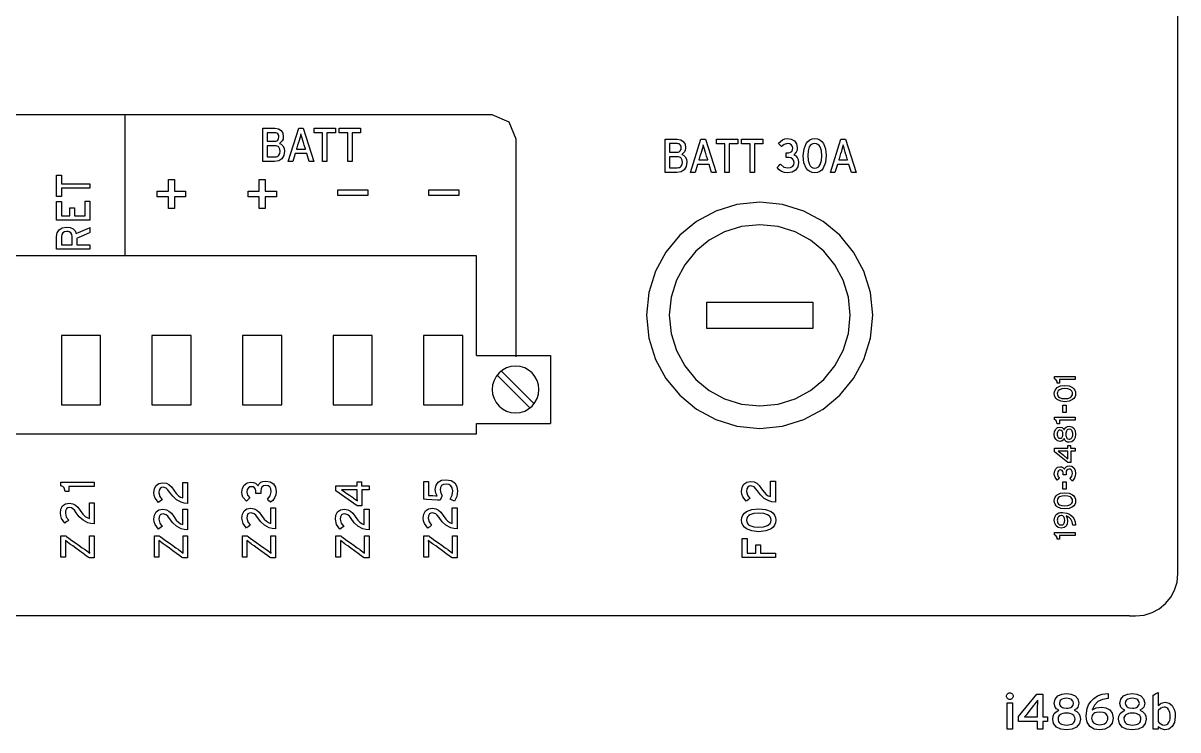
# Model space of a CAD drawing. Extents: x 0.2 to 17.5, y 0.3 to 5.
# Drawn here: x 13.637 to 17.455, y 0.311 to 2.647 of the extents above; entities that cross this region are included whole.
import ezdxf

# ---------------------------------------------------------------- set-up
doc = ezdxf.new("R2010")
doc.units = 0
doc.header["$MEASUREMENT"] = 0
doc.layers.get('0').update_dxf_attribs({"linetype": 'CONTINUOUS'})
doc.layers.add('DWG', color=7, linetype='CONTINUOUS')

msp = doc.modelspace()

# ---------------------------------------------------------------- linework, layer by layer
at = {"color": 7}
for p, q in [((17.4554, 0.8274), (17.4554, 4.8425)), ((13.9747, 1.8778), (13.9747, 2.3431)), ((15.136, 1.8778), (12.8211, 1.8778)), ((15.136, 1.5479), (15.136, 1.8778)), ((15.898, 1.7239), (16.2482, 1.7239)), ((15.898, 1.6374), (15.898, 1.7239)), ((16.2482, 1.7239), (16.2482, 1.6374)), ((16.2482, 1.6374), (15.898, 1.6374)), ((15.136, 1.5479), (15.3805, 1.5479)), ((15.3805, 1.5479), (15.3805, 1.3234)), ((15.3269, 1.3885), (15.2184, 1.4971)), ((15.313, 1.3746), (15.2045, 1.4828)), ((15.136, 1.2892), (15.136, 1.3234)), ((15.136, 1.3234), (15.3805, 1.3234)), ((12.8211, 1.2892), (15.136, 1.2892)), ((17.235, 0.6873), (0.386, 0.6873)), ((17.295, 0.6873), (17.235, 0.6873)), ((17.295, 0.6873), (17.3157, 0.6873))]:
    msp.add_line(p, q, dxfattribs=at)
for points in [[(15.2679, 1.5432), (15.2679, 1.5741), (15.2679, 1.6557), (15.2679, 1.9031), (15.2679, 2.1506), (15.2679, 2.2321), (15.2679, 2.263), (15.2445, 2.3197), (15.1879, 2.3431), (15.1607, 2.3431), (15.0839, 2.3431), (14.8098, 2.3431), (14.4222, 2.3431), (13.9779, 2.3431), (13.5336, 2.3431)], [(14.4687, 2.1895), (14.4671, 2.1895), (14.4627, 2.1895), (14.4496, 2.1895), (14.4364, 2.1895), (14.4321, 2.1895), (14.4304, 2.1895), (14.4304, 2.1907), (14.4304, 2.1942), (14.4304, 2.2066), (14.4304, 2.2242), (14.4304, 2.2444), (14.4304, 2.2646), (14.4304, 2.2822), (14.4304, 2.2946), (14.4304, 2.2981), (14.4304, 2.2993), (14.4321, 2.2993), (14.4366, 2.2993), (14.4502, 2.2993), (14.4639, 2.2993), (14.4684, 2.2993), (14.4701, 2.2993), (14.4814, 2.2975), (14.49, 2.2921), (14.4956, 2.2832), (14.4975, 2.2708), (14.4966, 2.2633), (14.4941, 2.2572), (14.4853, 2.2488), (14.491, 2.246), (14.4963, 2.2409), (14.5001, 2.2335), (14.5016, 2.2234), (14.4994, 2.2086), (14.4931, 2.198), (14.4827, 2.1916), (14.4687, 2.1895)], [(14.4697, 2.2844), (14.4686, 2.2844), (14.4657, 2.2844), (14.4569, 2.2844), (14.448, 2.2844), (14.4451, 2.2844), (14.444, 2.2844), (14.444, 2.2832), (14.444, 2.28), (14.444, 2.2754), (14.444, 2.2702), (14.444, 2.2649), (14.444, 2.2604), (14.444, 2.2572), (14.444, 2.2559), (14.4451, 2.2559), (14.448, 2.2559), (14.4569, 2.2559), (14.4657, 2.2559), (14.4686, 2.2559), (14.4697, 2.2559), (14.473, 2.2562), (14.4758, 2.2571), (14.4799, 2.2602), (14.4822, 2.2647), (14.483, 2.2698), (14.4823, 2.2755), (14.48, 2.2802), (14.476, 2.2833), (14.4731, 2.2841), (14.4697, 2.2844)], [(14.5633, 2.2556), (14.5591, 2.2694), (14.5571, 2.2761), (14.5559, 2.281), (14.5547, 2.2762), (14.5529, 2.2696), (14.5487, 2.2556), (14.5484, 2.2545), (14.5476, 2.2516), (14.545, 2.2429), (14.5425, 2.2341), (14.5416, 2.2312), (14.5413, 2.2302), (14.5426, 2.2302), (14.5459, 2.2302), (14.556, 2.2302), (14.5662, 2.2302), (14.5695, 2.2302), (14.5708, 2.2302), (14.5705, 2.2312), (14.5696, 2.2341), (14.5671, 2.2429), (14.5645, 2.2516), (14.5636, 2.2545), (14.5633, 2.2556)], [(15.7986, 2.1532), (15.797, 2.1532), (15.7927, 2.1532), (15.7796, 2.1532), (15.7666, 2.1532), (15.7623, 2.1532), (15.7606, 2.1532), (15.7606, 2.1544), (15.7606, 2.1579), (15.7606, 2.1704), (15.7606, 2.1879), (15.7606, 2.2081), (15.7606, 2.2283), (15.7606, 2.2459), (15.7606, 2.2583), (15.7606, 2.2618), (15.7606, 2.263), (15.7623, 2.263), (15.7668, 2.263), (15.7803, 2.263), (15.7938, 2.263), (15.7983, 2.263), (15.8, 2.263), (15.8115, 2.2612), (15.8202, 2.2558), (15.8258, 2.2469), (15.8278, 2.2346), (15.8268, 2.227), (15.8242, 2.2209), (15.8156, 2.2125), (15.8213, 2.2097), (15.8265, 2.2046), (15.8303, 2.1972), (15.8318, 2.1871), (15.8296, 2.1724), (15.8231, 2.1617), (15.8127, 2.1553), (15.7986, 2.1532)], [(16.1652, 2.1515), (16.155, 2.1527), (16.1453, 2.1563), (16.1369, 2.1621), (16.1306, 2.1698), (16.1323, 2.1714), (16.136, 2.1751), (16.1397, 2.1787), (16.1414, 2.1803), (16.1523, 2.1709), (16.1652, 2.1678), (16.1749, 2.169), (16.1814, 2.1726), (16.185, 2.1784), (16.1862, 2.1861), (16.1849, 2.1933), (16.1812, 2.1984), (16.1756, 2.2014), (16.1686, 2.2024), (16.1597, 2.2024), (16.1597, 2.2048), (16.1597, 2.2103), (16.1597, 2.2158), (16.1597, 2.2183), (16.1686, 2.2183), (16.1744, 2.2195), (16.1786, 2.2227), (16.1812, 2.2276), (16.1821, 2.2335), (16.1813, 2.2385), (16.1783, 2.2433), (16.1728, 2.247), (16.1641, 2.2485), (16.1538, 2.2458), (16.1452, 2.2383), (16.1435, 2.2401), (16.1397, 2.2441), (16.136, 2.248), (16.1343, 2.2498), (16.1478, 2.261), (16.1556, 2.2638), (16.1641, 2.2647), (16.177, 2.2628), (16.1875, 2.2571), (16.1945, 2.2477), (16.197, 2.2349), (16.1961, 2.2263), (16.1937, 2.2197), (16.1855, 2.2112), (16.1918, 2.2079), (16.1967, 2.2026), (16.2, 2.1953), (16.2011, 2.1861), (16.1986, 2.1711), (16.1915, 2.1603), (16.1802, 2.1537), (16.1652, 2.1515)], [(16.2547, 2.1515), (16.2458, 2.1526), (16.2382, 2.1557), (16.2316, 2.1606), (16.2263, 2.1673), (16.2191, 2.1852), (16.2167, 2.2081), (16.2192, 2.231), (16.2264, 2.2489), (16.2318, 2.2556), (16.2383, 2.2606), (16.2459, 2.2637), (16.2547, 2.2647), (16.2635, 2.2637), (16.2712, 2.2606), (16.2777, 2.2557), (16.2831, 2.2491), (16.2903, 2.2313), (16.2927, 2.2085), (16.2902, 2.1855), (16.283, 2.1675), (16.2776, 2.1608), (16.2711, 2.1557), (16.2634, 2.1526), (16.2547, 2.1515)], [(14.4701, 2.241), (14.469, 2.241), (14.466, 2.241), (14.457, 2.241), (14.448, 2.241), (14.4451, 2.241), (14.444, 2.241), (14.444, 2.2394), (14.444, 2.2353), (14.444, 2.2295), (14.444, 2.2229), (14.444, 2.2162), (14.444, 2.2104), (14.444, 2.2063), (14.444, 2.2047), (14.4451, 2.2047), (14.448, 2.2047), (14.4569, 2.2047), (14.4657, 2.2047), (14.4686, 2.2047), (14.4697, 2.2047), (14.4741, 2.2051), (14.4777, 2.206), (14.4807, 2.2076), (14.4831, 2.2096), (14.4861, 2.2153), (14.487, 2.2227), (14.4859, 2.2304), (14.4826, 2.2362), (14.4802, 2.2383), (14.4773, 2.2398), (14.4739, 2.2407), (14.4701, 2.241)], [(15.8, 2.2481), (15.7989, 2.2481), (15.7959, 2.2481), (15.7871, 2.2481), (15.7782, 2.2481), (15.7753, 2.2481), (15.7742, 2.2481), (15.7742, 2.2469), (15.7742, 2.2437), (15.7742, 2.2391), (15.7742, 2.2339), (15.7742, 2.2287), (15.7742, 2.2241), (15.7742, 2.2209), (15.7742, 2.2196), (15.7753, 2.2196), (15.7782, 2.2196), (15.7871, 2.2196), (15.7959, 2.2196), (15.7989, 2.2196), (15.8, 2.2196), (15.8033, 2.22), (15.806, 2.2208), (15.8101, 2.2239), (15.8125, 2.2284), (15.8132, 2.2335), (15.8125, 2.2393), (15.8101, 2.2439), (15.806, 2.247), (15.8033, 2.2478), (15.8, 2.2481)], [(15.8932, 2.2193), (15.8893, 2.2332), (15.8874, 2.2399), (15.8861, 2.2447), (15.8849, 2.2399), (15.8832, 2.2333), (15.879, 2.2193), (15.8787, 2.2182), (15.8778, 2.2154), (15.8752, 2.2068), (15.8727, 2.1981), (15.8718, 2.1953), (15.8715, 2.1942), (15.8728, 2.1942), (15.8761, 2.1942), (15.8863, 2.1942), (15.8964, 2.1942), (15.8997, 2.1942), (15.901, 2.1942), (15.9007, 2.1953), (15.8998, 2.1981), (15.8971, 2.2068), (15.8944, 2.2154), (15.8936, 2.2182), (15.8932, 2.2193)], [(16.2547, 2.2488), (16.2488, 2.248), (16.2439, 2.2457), (16.2398, 2.2421), (16.2366, 2.2373), (16.2326, 2.2245), (16.2313, 2.2085), (16.2326, 2.1923), (16.2368, 2.1793), (16.24, 2.1743), (16.244, 2.1706), (16.2489, 2.1682), (16.2547, 2.1674), (16.2606, 2.1682), (16.2655, 2.1705), (16.2695, 2.1742), (16.2727, 2.1791), (16.2768, 2.192), (16.2781, 2.2081), (16.2768, 2.2242), (16.2726, 2.2371), (16.2694, 2.242), (16.2653, 2.2457), (16.2605, 2.248), (16.2547, 2.2488)], [(16.3557, 2.2193), (16.3518, 2.2332), (16.3499, 2.2399), (16.3486, 2.2447), (16.3474, 2.2399), (16.3457, 2.2333), (16.3415, 2.2193), (16.3412, 2.2182), (16.3403, 2.2154), (16.3378, 2.2068), (16.3352, 2.1981), (16.3343, 2.1953), (16.334, 2.1942), (16.3353, 2.1942), (16.3386, 2.1942), (16.3488, 2.1942), (16.3589, 2.1942), (16.3623, 2.1942), (16.3635, 2.1942), (16.3632, 2.1953), (16.3623, 2.1981), (16.3596, 2.2068), (16.3569, 2.2154), (16.3561, 2.2182), (16.3557, 2.2193)], [(15.8003, 2.2047), (15.7992, 2.2047), (15.7962, 2.2047), (15.7873, 2.2047), (15.7783, 2.2047), (15.7753, 2.2047), (15.7742, 2.2047), (15.7742, 2.2032), (15.7742, 2.1991), (15.7742, 2.1932), (15.7742, 2.1866), (15.7742, 2.1799), (15.7742, 2.1741), (15.7742, 2.17), (15.7742, 2.1684), (15.7753, 2.1684), (15.7782, 2.1684), (15.7871, 2.1684), (15.7959, 2.1684), (15.7989, 2.1684), (15.8, 2.1684), (15.8043, 2.1688), (15.808, 2.1697), (15.811, 2.1713), (15.8133, 2.1734), (15.8163, 2.179), (15.8173, 2.1864), (15.8161, 2.1941), (15.8129, 2.1999), (15.8104, 2.202), (15.8075, 2.2035), (15.8042, 2.2044), (15.8003, 2.2047)], [(16.0729, 1.3068), (16.1483, 1.3144), (16.2185, 1.3362), (16.282, 1.3707), (16.3374, 1.4164), (16.383, 1.4718), (16.4175, 1.5353), (16.4393, 1.6055), (16.4469, 1.6808), (16.4393, 1.7562), (16.4175, 1.8264), (16.383, 1.8899), (16.3374, 1.9453), (16.282, 1.991), (16.2185, 2.0255), (16.1483, 2.0472), (16.0729, 2.0549), (15.9976, 2.0472), (15.9274, 2.0255), (15.8638, 1.991), (15.8085, 1.9453), (15.7628, 1.8899), (15.7283, 1.8264), (15.7065, 1.7562), (15.6989, 1.6808), (15.7065, 1.6055), (15.7283, 1.5353), (15.7628, 1.4718), (15.8085, 1.4164), (15.8638, 1.3707), (15.9274, 1.3362), (15.9976, 1.3144), (16.0729, 1.3068), (16.0729, 1.3068), (16.0729, 1.3068)], [(13.8133, 1.9514), (13.8152, 1.9523), (13.8203, 1.9544), (13.8358, 1.9611), (13.8513, 1.9677), (13.8564, 1.9699), (13.8584, 1.9708), (13.8584, 1.9682), (13.8584, 1.9624), (13.8584, 1.9567), (13.8584, 1.9541), (13.8565, 1.9533), (13.8515, 1.9512), (13.8365, 1.9446), (13.8215, 1.9381), (13.8165, 1.936), (13.8146, 1.9352), (13.8146, 1.9318), (13.8146, 1.9243), (13.8146, 1.9168), (13.8146, 1.9135), (13.8165, 1.9135), (13.8215, 1.9135), (13.8365, 1.9135), (13.8515, 1.9135), (13.8565, 1.9135), (13.8584, 1.9135), (13.8584, 1.9112), (13.8584, 1.9063), (13.8584, 1.9014), (13.8584, 1.8992), (13.8571, 1.8992), (13.8536, 1.8992), (13.8412, 1.8992), (13.8235, 1.8992), (13.8033, 1.8992), (13.783, 1.8992), (13.7654, 1.8992), (13.7529, 1.8992), (13.7494, 1.8992), (13.7482, 1.8992), (13.7482, 1.901), (13.7482, 1.9058), (13.7482, 1.9204), (13.7482, 1.935), (13.7482, 1.9398), (13.7482, 1.9416), (13.7502, 1.9534), (13.7562, 1.9633), (13.7665, 1.97), (13.7811, 1.9725), (13.793, 1.971), (13.8024, 1.9668), (13.8091, 1.9602), (13.8133, 1.9514)], [(13.7638, 1.9416), (13.7638, 1.9404), (13.7638, 1.9372), (13.7638, 1.9275), (13.7638, 1.9178), (13.7638, 1.9147), (13.7638, 1.9135), (13.7653, 1.9135), (13.7693, 1.9135), (13.7749, 1.9135), (13.7814, 1.9135), (13.7879, 1.9135), (13.7935, 1.9135), (13.7975, 1.9135), (13.799, 1.9135), (13.799, 1.9147), (13.799, 1.9178), (13.799, 1.9275), (13.799, 1.9372), (13.799, 1.9404), (13.799, 1.9416), (13.798, 1.9481), (13.7948, 1.9533), (13.7894, 1.9567), (13.7859, 1.9576), (13.7817, 1.9579), (13.7741, 1.9567), (13.7684, 1.9534), (13.765, 1.9483), (13.7638, 1.9416)], [(16.0729, 1.3814), (16.1333, 1.3875), (16.1895, 1.4049), (16.2404, 1.4325), (16.2847, 1.4691), (16.3212, 1.5134), (16.3488, 1.5642), (16.3663, 1.6205), (16.3723, 1.6808), (16.3663, 1.7411), (16.3488, 1.7972), (16.3212, 1.848), (16.2847, 1.8923), (16.2404, 1.9288), (16.1895, 1.9564), (16.1333, 1.9738), (16.0729, 1.9799), (16.0127, 1.9738), (15.9565, 1.9564), (15.9057, 1.9288), (15.8615, 1.8923), (15.8249, 1.848), (15.7974, 1.7972), (15.7799, 1.7411), (15.7739, 1.6808), (15.7799, 1.6205), (15.7974, 1.5642), (15.8249, 1.5134), (15.8615, 1.4691), (15.9057, 1.4325), (15.9565, 1.4049), (16.0127, 1.3875), (16.0729, 1.3814), (16.0729, 1.3814), (16.0729, 1.3814)], [(13.7641, 1.3845), (13.8936, 1.3845), (13.8936, 1.614), (13.7641, 1.614), (13.7641, 1.3845)], [(14.0632, 1.3845), (14.193, 1.3845), (14.193, 1.614), (14.0632, 1.614), (14.0632, 1.3845)], [(14.3626, 1.3845), (14.4925, 1.3845), (14.4925, 1.614), (14.3626, 1.614), (14.3626, 1.3845)], [(14.662, 1.3845), (14.7919, 1.3845), (14.7919, 1.614), (14.662, 1.614), (14.662, 1.3845)], [(14.9614, 1.3845), (15.0909, 1.3845), (15.0909, 1.614), (14.9614, 1.614), (14.9614, 1.3845)], [(15.3429, 1.4357), (15.3413, 1.4513), (15.3368, 1.4658), (15.3297, 1.4789), (15.3202, 1.4904), (15.3088, 1.4998), (15.2957, 1.5069), (15.2812, 1.5114), (15.2656, 1.513), (15.25, 1.5114), (15.2355, 1.5069), (15.2223, 1.4998), (15.2109, 1.4904), (15.2015, 1.4789), (15.1943, 1.4658), (15.1898, 1.4513), (15.1883, 1.4357), (15.1898, 1.4201), (15.1943, 1.4056), (15.2015, 1.3924), (15.2109, 1.381), (15.2223, 1.3716), (15.2355, 1.3644), (15.25, 1.3599), (15.2656, 1.3584), (15.2812, 1.3599), (15.2957, 1.3644), (15.3088, 1.3716), (15.3202, 1.381), (15.3297, 1.3924), (15.3368, 1.4056), (15.3413, 1.4201), (15.3429, 1.4357), (15.3429, 1.4357), (15.3429, 1.4357)], [(17.116, 1.4686), (17.1137, 1.4686), (17.1078, 1.4686), (17.0994, 1.4686), (17.0898, 1.4686), (17.0803, 1.4686), (17.0719, 1.4686), (17.066, 1.4686), (17.0637, 1.4686), (17.0637, 1.4667), (17.0637, 1.4626), (17.0637, 1.4586), (17.0637, 1.4567), (17.0626, 1.4567), (17.0602, 1.4567), (17.0577, 1.4567), (17.0566, 1.4567), (17.056, 1.4617), (17.0544, 1.4658), (17.0517, 1.4689), (17.0478, 1.4706), (17.0478, 1.4719), (17.0478, 1.4748), (17.0478, 1.4778), (17.0478, 1.4791), (17.0486, 1.4791), (17.0507, 1.4791), (17.0584, 1.4791), (17.0694, 1.4791), (17.0819, 1.4791), (17.0944, 1.4791), (17.1053, 1.4791), (17.113, 1.4791), (17.1152, 1.4791), (17.116, 1.4791), (17.116, 1.4774), (17.116, 1.4738), (17.116, 1.4702), (17.116, 1.4686)], [(17.117, 1.4221), (17.1163, 1.4159), (17.1144, 1.4105), (17.1114, 1.4059), (17.1073, 1.4021), (17.0962, 1.397), (17.082, 1.3953), (17.0678, 1.397), (17.0567, 1.4021), (17.0525, 1.4059), (17.0494, 1.4105), (17.0474, 1.4159), (17.0468, 1.4221), (17.0474, 1.4283), (17.0494, 1.4337), (17.0525, 1.4383), (17.0566, 1.4421), (17.0677, 1.4472), (17.0817, 1.4489), (17.0959, 1.4472), (17.1071, 1.442), (17.1113, 1.4382), (17.1144, 1.4336), (17.1163, 1.4282), (17.117, 1.4221)], [(17.0566, 1.4221), (17.0571, 1.418), (17.0585, 1.4145), (17.0608, 1.4116), (17.0638, 1.4094), (17.0718, 1.4064), (17.0817, 1.4055), (17.0918, 1.4064), (17.0999, 1.4094), (17.1029, 1.4116), (17.1052, 1.4145), (17.1066, 1.418), (17.1071, 1.4221), (17.1066, 1.4262), (17.1052, 1.4297), (17.103, 1.4326), (17.0999, 1.4349), (17.092, 1.4378), (17.082, 1.4387), (17.0721, 1.4378), (17.064, 1.4349), (17.0609, 1.4326), (17.0586, 1.4297), (17.0571, 1.4262), (17.0566, 1.4221)], [(17.116, 1.3343), (17.1137, 1.3343), (17.1078, 1.3343), (17.0994, 1.3343), (17.0898, 1.3343), (17.0803, 1.3343), (17.0719, 1.3343), (17.066, 1.3343), (17.0637, 1.3343), (17.0637, 1.3324), (17.0637, 1.3284), (17.0637, 1.3243), (17.0637, 1.3224), (17.0626, 1.3224), (17.0602, 1.3224), (17.0577, 1.3224), (17.0566, 1.3224), (17.0544, 1.3314), (17.0517, 1.3345), (17.0478, 1.3363), (17.0478, 1.3376), (17.0478, 1.3404), (17.0478, 1.3432), (17.0478, 1.3445), (17.0486, 1.3445), (17.0507, 1.3445), (17.0584, 1.3445), (17.0694, 1.3445), (17.0819, 1.3445), (17.0944, 1.3445), (17.1053, 1.3445), (17.113, 1.3445), (17.1152, 1.3445), (17.116, 1.3445), (17.116, 1.3429), (17.116, 1.3394), (17.116, 1.3359), (17.116, 1.3343)], [(17.117, 1.2875), (17.1156, 1.2765), (17.1116, 1.2682), (17.1051, 1.2629), (17.0963, 1.2611), (17.0904, 1.2618), (17.0856, 1.2641), (17.0819, 1.2679), (17.0793, 1.2733), (17.0766, 1.2688), (17.0731, 1.266), (17.0661, 1.2641), (17.0575, 1.266), (17.0515, 1.271), (17.0479, 1.2786), (17.0468, 1.2878), (17.0479, 1.2967), (17.0514, 1.3043), (17.0574, 1.3096), (17.0658, 1.3116), (17.0729, 1.3097), (17.0765, 1.3069), (17.0793, 1.3024), (17.0819, 1.3075), (17.0855, 1.3113), (17.0903, 1.3138), (17.0963, 1.3146), (17.1051, 1.3127), (17.1116, 1.3073), (17.1156, 1.2988), (17.117, 1.2875)], [(17.0563, 1.2878), (17.0565, 1.2843), (17.057, 1.2814), (17.0579, 1.2791), (17.0591, 1.2772), (17.0605, 1.2759), (17.0621, 1.275), (17.0658, 1.2743), (17.0677, 1.2745), (17.0695, 1.2752), (17.0712, 1.2763), (17.0726, 1.2779), (17.0737, 1.2798), (17.0745, 1.2821), (17.0751, 1.2848), (17.0753, 1.2878), (17.0751, 1.291), (17.0745, 1.2937), (17.0737, 1.296), (17.0726, 1.2979), (17.0697, 1.3005), (17.0661, 1.3014), (17.0624, 1.3007), (17.0608, 1.2997), (17.0593, 1.2983), (17.058, 1.2965), (17.0571, 1.2941), (17.0565, 1.2912), (17.0563, 1.2878)], [(17.0848, 1.2878), (17.085, 1.2839), (17.0856, 1.2805), (17.0865, 1.2777), (17.0878, 1.2753), (17.0894, 1.2735), (17.0913, 1.2722), (17.0959, 1.2712), (17.0985, 1.2715), (17.1008, 1.2723), (17.1028, 1.2737), (17.1046, 1.2756), (17.1059, 1.278), (17.107, 1.2808), (17.1076, 1.2841), (17.1078, 1.2878), (17.1076, 1.2917), (17.107, 1.295), (17.106, 1.2978), (17.1046, 1.3), (17.1029, 1.3018), (17.1009, 1.3031), (17.0963, 1.3041), (17.0915, 1.3031), (17.0895, 1.3019), (17.0879, 1.3002), (17.0865, 1.2979), (17.0856, 1.2951), (17.085, 1.2918), (17.0848, 1.2878)], [(17.0675, 1.2258), (17.0682, 1.2252), (17.0701, 1.2237), (17.0758, 1.2192), (17.0815, 1.2146), (17.0834, 1.2131), (17.0841, 1.2126), (17.0884, 1.2092), (17.0919, 1.2061), (17.0918, 1.2083), (17.0917, 1.2112), (17.0915, 1.2173), (17.0915, 1.2179), (17.0915, 1.2195), (17.0915, 1.2244), (17.0915, 1.2293), (17.0915, 1.2309), (17.0915, 1.2316), (17.0907, 1.2316), (17.0885, 1.2316), (17.0817, 1.2316), (17.0749, 1.2316), (17.0727, 1.2316), (17.0719, 1.2316), (17.0651, 1.2317), (17.0619, 1.2318), (17.0593, 1.2319), (17.063, 1.2292), (17.0675, 1.2258)], [(17.117, 1.158), (17.1162, 1.1506), (17.114, 1.1437), (17.1105, 1.1377), (17.1058, 1.1332), (17.1047, 1.1344), (17.1024, 1.1371), (17.1001, 1.1398), (17.099, 1.141), (17.1049, 1.1487), (17.1068, 1.158), (17.1061, 1.1648), (17.1039, 1.1693), (17.1004, 1.1718), (17.0956, 1.1726), (17.0912, 1.1716), (17.088, 1.1691), (17.0861, 1.1653), (17.0854, 1.1603), (17.0854, 1.1593), (17.0854, 1.1571), (17.0854, 1.1549), (17.0854, 1.1539), (17.0839, 1.1539), (17.0805, 1.1539), (17.0771, 1.1539), (17.0756, 1.1539), (17.0756, 1.1549), (17.0756, 1.1571), (17.0756, 1.1593), (17.0756, 1.1603), (17.0749, 1.1644), (17.0729, 1.1674), (17.0699, 1.1692), (17.0661, 1.1698), (17.0631, 1.1693), (17.0601, 1.1672), (17.0579, 1.1633), (17.057, 1.157), (17.0586, 1.1497), (17.0634, 1.1437), (17.0622, 1.1425), (17.0597, 1.1398), (17.0571, 1.1372), (17.0559, 1.1359), (17.0492, 1.1456), (17.0474, 1.1512), (17.0468, 1.1573), (17.048, 1.1663), (17.0517, 1.1737), (17.0575, 1.1786), (17.0654, 1.1804), (17.0708, 1.1797), (17.0749, 1.1781), (17.0803, 1.1722), (17.0823, 1.1767), (17.0854, 1.1802), (17.0899, 1.1826), (17.0956, 1.1834), (17.1048, 1.1817), (17.1115, 1.1767), (17.1156, 1.1687), (17.117, 1.158)], [(13.8723, 1.1149), (13.8687, 1.1149), (13.8591, 1.1149), (13.8457, 1.1149), (13.8302, 1.1149), (13.8148, 1.1149), (13.8013, 1.1149), (13.7918, 1.1149), (13.7882, 1.1149), (13.7882, 1.1123), (13.7882, 1.1064), (13.7882, 1.1006), (13.7882, 1.098), (13.7864, 1.098), (13.7824, 1.098), (13.7785, 1.098), (13.7767, 1.098), (13.7728, 1.1108), (13.7685, 1.1152), (13.7624, 1.1176), (13.7624, 1.1195), (13.7624, 1.1236), (13.7624, 1.1276), (13.7624, 1.1295), (13.7636, 1.1295), (13.7671, 1.1295), (13.7796, 1.1295), (13.7972, 1.1295), (13.8173, 1.1295), (13.8375, 1.1295), (13.8551, 1.1295), (13.8676, 1.1295), (13.871, 1.1295), (13.8723, 1.1295), (13.8723, 1.1272), (13.8723, 1.1222), (13.8723, 1.1172), (13.8723, 1.1149)], [(14.1812, 1.0593), (14.17, 1.0604), (14.1603, 1.0628), (14.1444, 1.071), (14.1321, 1.0826), (14.1218, 1.0963), (14.1159, 1.1044), (14.1108, 1.1094), (14.1005, 1.1125), (14.0945, 1.1115), (14.0901, 1.1083), (14.0872, 1.1027), (14.0862, 1.0942), (14.0891, 1.0819), (14.0971, 1.0712), (14.0951, 1.0697), (14.0908, 1.0664), (14.0865, 1.0632), (14.0845, 1.0617), (14.0736, 1.077), (14.0707, 1.0857), (14.0696, 1.0946), (14.0715, 1.1081), (14.0771, 1.1185), (14.0865, 1.1251), (14.0998, 1.1275), (14.1109, 1.126), (14.1196, 1.1216), (14.1274, 1.114), (14.1354, 1.103), (14.1437, 1.0916), (14.151, 1.0842), (14.1579, 1.0797), (14.1652, 1.0773), (14.1652, 1.0795), (14.1652, 1.0852), (14.1652, 1.1027), (14.1652, 1.1202), (14.1652, 1.1259), (14.1652, 1.1281), (14.1677, 1.1281), (14.1732, 1.1281), (14.1787, 1.1281), (14.1812, 1.1281), (14.1812, 1.1252), (14.1812, 1.1174), (14.1812, 1.0937), (14.1812, 1.0701), (14.1812, 1.0623), (14.1812, 1.0593)], [(14.4738, 1.0973), (14.4726, 1.0871), (14.469, 1.0774), (14.4632, 1.069), (14.4555, 1.0627), (14.4539, 1.0644), (14.4502, 1.0681), (14.4466, 1.0718), (14.445, 1.0735), (14.4544, 1.0844), (14.4575, 1.0973), (14.4563, 1.107), (14.4527, 1.1135), (14.4471, 1.1172), (14.4396, 1.1183), (14.4321, 1.117), (14.4269, 1.1133), (14.4239, 1.1077), (14.4229, 1.1007), (14.4229, 1.0919), (14.4205, 1.0919), (14.415, 1.0919), (14.4095, 1.0919), (14.407, 1.0919), (14.407, 1.1007), (14.4058, 1.1065), (14.4026, 1.1108), (14.3977, 1.1134), (14.3918, 1.1142), (14.3868, 1.1134), (14.382, 1.1105), (14.3783, 1.1049), (14.3768, 1.0963), (14.3795, 1.0859), (14.387, 1.0773), (14.3852, 1.0756), (14.3812, 1.0718), (14.3773, 1.0681), (14.3755, 1.0664), (14.3643, 1.0799), (14.3615, 1.0877), (14.3606, 1.0963), (14.3625, 1.1091), (14.3682, 1.1196), (14.3776, 1.1266), (14.3904, 1.1292), (14.3991, 1.1283), (14.4057, 1.1258), (14.4141, 1.1176), (14.4174, 1.1239), (14.4228, 1.1289), (14.4302, 1.1321), (14.4396, 1.1332), (14.4544, 1.1308), (14.4651, 1.1236), (14.4716, 1.1123), (14.4738, 1.0973)], [(15.074, 1.1), (15.0714, 1.0824), (15.0631, 1.0664), (15.061, 1.0675), (15.0562, 1.0698), (15.0514, 1.0721), (15.0492, 1.0732), (15.0555, 1.0865), (15.0577, 1.1003), (15.0562, 1.1102), (15.0519, 1.1173), (15.045, 1.1216), (15.0357, 1.123), (15.027, 1.1217), (15.0209, 1.1178), (15.0172, 1.1117), (15.016, 1.1037), (15.0179, 1.0931), (15.0228, 1.0851), (15.0217, 1.0827), (15.0194, 1.0774), (15.0171, 1.0722), (15.016, 1.0698), (15.0137, 1.0699), (15.0076, 1.0703), (14.989, 1.0713), (14.9705, 1.0724), (14.9644, 1.0727), (14.9621, 1.0729), (14.9621, 1.0754), (14.9621, 1.0821), (14.9621, 1.1024), (14.9621, 1.1226), (14.9621, 1.1293), (14.9621, 1.1319), (14.9646, 1.1319), (14.9701, 1.1319), (14.9755, 1.1319), (14.978, 1.1319), (14.978, 1.1299), (14.978, 1.1247), (14.978, 1.1088), (14.978, 1.093), (14.978, 1.0877), (14.978, 1.0857), (14.9792, 1.0857), (14.9824, 1.0855), (14.9919, 1.0849), (15.0015, 1.0843), (15.0046, 1.0841), (15.0058, 1.0841), (15.0016, 1.093), (15.0001, 1.1047), (15.0027, 1.1192), (15.0099, 1.1294), (15.0208, 1.1356), (15.0347, 1.1376), (15.0521, 1.1348), (15.0644, 1.1271), (15.0716, 1.1152), (15.074, 1.1)], [(16.1245, 1.0637), (16.1132, 1.0648), (16.1034, 1.0672), (16.0876, 1.0754), (16.0753, 1.087), (16.0651, 1.1007), (16.0592, 1.1086), (16.0541, 1.1136), (16.0438, 1.1169), (16.0378, 1.1159), (16.0333, 1.1127), (16.0305, 1.1071), (16.0295, 1.0986), (16.0324, 1.0862), (16.0404, 1.0752), (16.0384, 1.0738), (16.0341, 1.0707), (16.0298, 1.0675), (16.0278, 1.0661), (16.0169, 1.0814), (16.014, 1.0901), (16.0129, 1.099), (16.0148, 1.1125), (16.0203, 1.1228), (16.0296, 1.1293), (16.0428, 1.1315), (16.0539, 1.1301), (16.0628, 1.1258), (16.0706, 1.1184), (16.0787, 1.1074), (16.087, 1.096), (16.0943, 1.0885), (16.1012, 1.084), (16.1085, 1.0817), (16.1085, 1.0839), (16.1085, 1.0896), (16.1085, 1.1071), (16.1085, 1.1246), (16.1085, 1.1304), (16.1085, 1.1325), (16.111, 1.1325), (16.1165, 1.1325), (16.122, 1.1325), (16.1245, 1.1325), (16.1245, 1.1296), (16.1245, 1.1218), (16.1245, 1.0981), (16.1245, 1.0745), (16.1245, 1.0667), (16.1245, 1.0637)], [(14.703, 1.0952), (14.7042, 1.0945), (14.7073, 1.0924), (14.7166, 1.0861), (14.7259, 1.0798), (14.729, 1.0777), (14.7302, 1.0769), (14.7368, 1.072), (14.7424, 1.0678), (14.7422, 1.0749), (14.742, 1.0834), (14.742, 1.0842), (14.742, 1.0866), (14.742, 1.0935), (14.742, 1.1005), (14.742, 1.1028), (14.742, 1.1037), (14.7407, 1.1037), (14.737, 1.1037), (14.7261, 1.1037), (14.7151, 1.1037), (14.7115, 1.1037), (14.7102, 1.1037), (14.6993, 1.1039), (14.6941, 1.104), (14.6901, 1.1041), (14.696, 1.1002), (14.703, 1.0952)], [(17.117, 1.0674), (17.1163, 1.0613), (17.1144, 1.056), (17.1114, 1.0515), (17.1073, 1.0477), (17.0962, 1.0427), (17.082, 1.041), (17.0678, 1.0427), (17.0567, 1.0478), (17.0525, 1.0516), (17.0494, 1.0562), (17.0474, 1.0616), (17.0468, 1.0678), (17.0474, 1.074), (17.0494, 1.0794), (17.0525, 1.084), (17.0566, 1.0878), (17.0677, 1.0929), (17.0817, 1.0946), (17.0959, 1.0928), (17.1071, 1.0876), (17.1113, 1.0838), (17.1144, 1.0791), (17.1163, 1.0737), (17.117, 1.0674)], [(17.0566, 1.0674), (17.0571, 1.0633), (17.0585, 1.0599), (17.0608, 1.0571), (17.0638, 1.0548), (17.0718, 1.052), (17.0817, 1.0512), (17.0918, 1.0521), (17.0999, 1.055), (17.1029, 1.0573), (17.1052, 1.0602), (17.1066, 1.0637), (17.1071, 1.0678), (17.1066, 1.0719), (17.1052, 1.0754), (17.103, 1.0782), (17.0999, 1.0805), (17.092, 1.0835), (17.082, 1.0844), (17.0721, 1.0835), (17.064, 1.0805), (17.0609, 1.0782), (17.0586, 1.0752), (17.0571, 1.0717), (17.0566, 1.0674)], [(13.8723, 0.9915), (13.861, 0.9926), (13.8512, 0.9951), (13.8354, 1.0034), (13.8231, 1.0149), (13.8129, 1.0284), (13.807, 1.0366), (13.8019, 1.0417), (13.797, 1.0443), (13.7916, 1.0451), (13.7856, 1.044), (13.781, 1.0407), (13.778, 1.0349), (13.777, 1.0264), (13.78, 1.0141), (13.7882, 1.0034), (13.7862, 1.0019), (13.7819, 0.9988), (13.7776, 0.9956), (13.7756, 0.9942), (13.7693, 1.0012), (13.7646, 1.0092), (13.7617, 1.018), (13.7607, 1.0271), (13.7625, 1.0405), (13.768, 1.0507), (13.7773, 1.0573), (13.7906, 1.0596), (13.8016, 1.0582), (13.8104, 1.0538), (13.8181, 1.0463), (13.8262, 1.0356), (13.8347, 1.024), (13.842, 1.0164), (13.849, 1.0121), (13.8563, 1.0098), (13.8563, 1.012), (13.8563, 1.0177), (13.8563, 1.0352), (13.8563, 1.0527), (13.8563, 1.0585), (13.8563, 1.0607), (13.8588, 1.0607), (13.8643, 1.0607), (13.8698, 1.0607), (13.8723, 1.0607), (13.8723, 1.0577), (13.8723, 1.0498), (13.8723, 1.0261), (13.8723, 1.0023), (13.8723, 0.9945), (13.8723, 0.9915)], [(14.1812, 0.9718), (14.17, 0.9729), (14.1603, 0.9753), (14.1444, 0.9836), (14.1321, 0.9951), (14.1218, 1.0088), (14.1159, 1.0168), (14.1108, 1.0217), (14.1005, 1.0251), (14.0945, 1.0241), (14.0901, 1.0209), (14.0872, 1.0152), (14.0862, 1.0067), (14.0891, 0.9943), (14.0971, 0.9833), (14.0951, 0.9819), (14.0908, 0.9788), (14.0865, 0.9756), (14.0845, 0.9742), (14.0736, 0.9895), (14.0707, 0.9982), (14.0696, 1.0071), (14.0715, 1.0206), (14.0771, 1.0309), (14.0865, 1.0374), (14.0998, 1.0396), (14.1109, 1.0383), (14.1196, 1.034), (14.1274, 1.0265), (14.1354, 1.0156), (14.1437, 1.0041), (14.151, 0.9966), (14.1579, 0.9921), (14.1652, 0.9898), (14.1652, 0.992), (14.1652, 0.9977), (14.1652, 1.0152), (14.1652, 1.0327), (14.1652, 1.0385), (14.1652, 1.0406), (14.1677, 1.0406), (14.1732, 1.0406), (14.1787, 1.0406), (14.1812, 1.0406), (14.1812, 1.0377), (14.1812, 1.0299), (14.1812, 1.0062), (14.1812, 0.9826), (14.1812, 0.9748), (14.1812, 0.9718)], [(14.4721, 0.9752), (14.4608, 0.9763), (14.4511, 0.9787), (14.4352, 0.9869), (14.423, 0.9985), (14.4128, 1.0122), (14.4068, 1.0201), (14.4017, 1.0251), (14.3914, 1.0284), (14.3854, 1.0274), (14.3808, 1.0242), (14.3779, 1.0186), (14.3768, 1.0101), (14.3799, 0.9978), (14.388, 0.9867), (14.3861, 0.9853), (14.3817, 0.9822), (14.3774, 0.979), (14.3755, 0.9776), (14.3645, 0.9929), (14.3606, 1.0105), (14.3624, 1.024), (14.3678, 1.0342), (14.3771, 1.0408), (14.3904, 1.043), (14.4015, 1.0416), (14.4102, 1.0373), (14.418, 1.0299), (14.426, 1.0189), (14.4345, 1.0075), (14.4419, 1), (14.4488, 0.9955), (14.4562, 0.9932), (14.4562, 0.9954), (14.4562, 1.0011), (14.4562, 1.0186), (14.4562, 1.0361), (14.4562, 1.0419), (14.4562, 1.044), (14.4587, 1.044), (14.4641, 1.044), (14.4696, 1.044), (14.4721, 1.044), (14.4721, 1.0411), (14.4721, 1.0333), (14.4721, 1.0096), (14.4721, 0.986), (14.4721, 0.9782), (14.4721, 0.9752)], [(14.7814, 0.9718), (14.7701, 0.9729), (14.7603, 0.9753), (14.7444, 0.9836), (14.7322, 0.9951), (14.722, 1.0088), (14.7161, 1.0168), (14.711, 1.0217), (14.7007, 1.0251), (14.6947, 1.0241), (14.6901, 1.0209), (14.6871, 1.0152), (14.6861, 1.0067), (14.6891, 0.9943), (14.6973, 0.9833), (14.6953, 0.9819), (14.691, 0.9788), (14.6867, 0.9756), (14.6847, 0.9742), (14.6737, 0.9895), (14.6698, 1.0071), (14.6716, 1.0206), (14.6772, 1.0309), (14.6865, 1.0374), (14.6996, 1.0396), (14.7108, 1.0383), (14.7196, 1.034), (14.7273, 1.0265), (14.7352, 1.0156), (14.7438, 1.0041), (14.7511, 0.9966), (14.758, 0.9921), (14.7654, 0.9898), (14.7654, 0.992), (14.7654, 0.9977), (14.7654, 1.0152), (14.7654, 1.0327), (14.7654, 1.0385), (14.7654, 1.0406), (14.7679, 1.0406), (14.7734, 1.0406), (14.7789, 1.0406), (14.7814, 1.0406), (14.7814, 1.0377), (14.7814, 1.0299), (14.7814, 1.0062), (14.7814, 0.9826), (14.7814, 0.9748), (14.7814, 0.9718)], [(15.0723, 0.9752), (15.061, 0.9763), (15.0512, 0.9787), (15.0352, 0.9869), (15.0228, 0.9985), (15.0126, 1.0122), (15.0067, 1.0201), (15.0016, 1.0251), (14.9913, 1.0284), (14.9855, 1.0274), (14.981, 1.0242), (14.978, 1.0186), (14.977, 1.0101), (14.9799, 0.9978), (14.9879, 0.9867), (14.9859, 0.9853), (14.9816, 0.9822), (14.9773, 0.979), (14.9753, 0.9776), (14.9644, 0.9929), (14.9614, 1.0016), (14.9604, 1.0105), (14.9622, 1.024), (14.9679, 1.0342), (14.9773, 1.0408), (14.9906, 1.043), (15.0017, 1.0416), (15.0104, 1.0373), (15.0181, 1.0299), (15.0262, 1.0189), (15.0345, 1.0075), (15.0417, 1), (15.0486, 0.9955), (15.056, 0.9932), (15.056, 0.9954), (15.056, 1.0011), (15.056, 1.0186), (15.056, 1.0361), (15.056, 1.0419), (15.056, 1.044), (15.0586, 1.044), (15.0642, 1.044), (15.0697, 1.044), (15.0723, 1.044), (15.0723, 1.0411), (15.0723, 1.0333), (15.0723, 1.0096), (15.0723, 0.986), (15.0723, 0.9782), (15.0723, 0.9752)], [(16.1262, 1.0037), (16.1251, 0.995), (16.122, 0.9873), (16.1171, 0.9808), (16.1105, 0.9754), (16.0927, 0.9682), (16.0699, 0.9657), (16.0468, 0.9682), (16.0288, 0.9755), (16.0221, 0.9809), (16.0171, 0.9875), (16.014, 0.9952), (16.0129, 1.004), (16.014, 1.0128), (16.017, 1.0204), (16.022, 1.0268), (16.0286, 1.0321), (16.0465, 1.0393), (16.0695, 1.0417), (16.0924, 1.0392), (16.1103, 1.032), (16.117, 1.0266), (16.122, 1.0201), (16.1251, 1.0124), (16.1262, 1.0037)], [(16.0288, 1.0037), (16.0297, 0.9978), (16.032, 0.9929), (16.0356, 0.9888), (16.0405, 0.9856), (16.0535, 0.9816), (16.0695, 0.9803), (16.0856, 0.9816), (16.0985, 0.9858), (16.1034, 0.9891), (16.1071, 0.9932), (16.1094, 0.9981), (16.1102, 1.004), (16.1094, 1.0098), (16.1072, 1.0146), (16.1035, 1.0186), (16.0987, 1.0218), (16.0859, 1.0258), (16.0699, 1.0271), (16.0536, 1.0258), (16.0406, 1.0217), (16.0357, 1.0185), (16.032, 1.0145), (16.0297, 1.0096), (16.0288, 1.0037)], [(17.117, 0.9874), (17.1155, 0.9874), (17.1122, 0.9874), (17.109, 0.9874), (17.1075, 0.9874), (17.1057, 0.9982), (17.1015, 1.007), (17.0948, 1.0138), (17.0854, 1.0183), (17.0895, 1.0106), (17.0909, 1.0003), (17.0896, 0.9914), (17.0856, 0.9841), (17.079, 0.9791), (17.0695, 0.9772), (17.0597, 0.9793), (17.0525, 0.985), (17.0482, 0.9935), (17.0468, 1.004), (17.0483, 1.014), (17.0531, 1.0221), (17.0615, 1.0275), (17.0672, 1.029), (17.0739, 1.0295), (17.0881, 1.0274), (17.0952, 1.0246), (17.1018, 1.0205), (17.1076, 1.0149), (17.1123, 1.0076), (17.1156, 0.9985), (17.117, 0.9874)], [(17.0566, 1.0037), (17.0568, 1), (17.0575, 0.9968), (17.0586, 0.994), (17.0601, 0.9918), (17.0619, 0.99), (17.0641, 0.9888), (17.0665, 0.988), (17.0692, 0.9878), (17.0721, 0.988), (17.0746, 0.9888), (17.0766, 0.9901), (17.0783, 0.9918), (17.0795, 0.994), (17.0804, 0.9966), (17.081, 1.003), (17.0803, 1.0098), (17.0794, 1.0126), (17.0781, 1.015), (17.0765, 1.0168), (17.0744, 1.0182), (17.072, 1.019), (17.0692, 1.0193), (17.0645, 1.0183), (17.0605, 1.0153), (17.0589, 1.0131), (17.0577, 1.0104), (17.0569, 1.0073), (17.0566, 1.0037)], [(17.116, 0.9532), (17.1137, 0.9532), (17.1078, 0.9532), (17.0994, 0.9532), (17.0898, 0.9532), (17.0803, 0.9532), (17.0719, 0.9532), (17.066, 0.9532), (17.0637, 0.9532), (17.0637, 0.9513), (17.0637, 0.9471), (17.0637, 0.9429), (17.0637, 0.941), (17.0626, 0.941), (17.0602, 0.941), (17.0577, 0.941), (17.0566, 0.941), (17.056, 0.946), (17.0544, 0.9502), (17.0517, 0.9534), (17.0478, 0.9552), (17.0478, 0.9565), (17.0478, 0.9593), (17.0478, 0.9621), (17.0478, 0.9633), (17.0486, 0.9633), (17.0507, 0.9633), (17.0584, 0.9633), (17.0694, 0.9633), (17.0819, 0.9633), (17.0944, 0.9633), (17.1053, 0.9633), (17.113, 0.9633), (17.1152, 0.9633), (17.116, 0.9633), (17.116, 0.9617), (17.116, 0.9583), (17.116, 0.9548), (17.116, 0.9532)], [(13.8723, 0.8789), (13.8698, 0.8789), (13.8643, 0.8789), (13.8588, 0.8789), (13.8563, 0.8789), (13.8535, 0.8809), (13.8462, 0.8862), (13.8357, 0.8937), (13.8238, 0.9023), (13.8118, 0.9109), (13.8014, 0.9184), (13.794, 0.9237), (13.7912, 0.9257), (13.7773, 0.9366), (13.7775, 0.9276), (13.7777, 0.9172), (13.7777, 0.9157), (13.7777, 0.9117), (13.7777, 0.8994), (13.7777, 0.8872), (13.7777, 0.8831), (13.7777, 0.8816), (13.7753, 0.8816), (13.77, 0.8816), (13.7648, 0.8816), (13.7624, 0.8816), (13.7624, 0.8846), (13.7624, 0.8926), (13.7624, 0.9167), (13.7624, 0.9408), (13.7624, 0.9488), (13.7624, 0.9518), (13.7649, 0.9518), (13.7704, 0.9518), (13.7759, 0.9518), (13.7783, 0.9518), (13.7811, 0.9498), (13.7885, 0.9446), (13.7988, 0.9371), (13.8107, 0.9286), (13.8226, 0.9201), (13.833, 0.9126), (13.8403, 0.9074), (13.8431, 0.9054), (13.8574, 0.8945), (13.8571, 0.9035), (13.857, 0.9138), (13.857, 0.9155), (13.857, 0.9198), (13.857, 0.9328), (13.857, 0.9459), (13.857, 0.9502), (13.857, 0.9518), (13.8594, 0.9518), (13.8646, 0.9518), (13.8699, 0.9518), (13.8723, 0.9518), (13.8723, 0.9487), (13.8723, 0.9404), (13.8723, 0.9154), (13.8723, 0.8903), (13.8723, 0.882), (13.8723, 0.8789)], [(14.1812, 0.8789), (14.1787, 0.8789), (14.1732, 0.8789), (14.1677, 0.8789), (14.1652, 0.8789), (14.1625, 0.8809), (14.1551, 0.8862), (14.1448, 0.8937), (14.1329, 0.9023), (14.121, 0.9109), (14.1106, 0.9184), (14.1033, 0.9237), (14.1005, 0.9257), (14.0862, 0.9366), (14.0865, 0.9276), (14.0866, 0.9172), (14.0866, 0.9157), (14.0866, 0.9117), (14.0866, 0.8994), (14.0866, 0.8872), (14.0866, 0.8831), (14.0866, 0.8816), (14.0842, 0.8816), (14.0789, 0.8816), (14.0737, 0.8816), (14.0713, 0.8816), (14.0713, 0.8846), (14.0713, 0.8926), (14.0713, 0.9167), (14.0713, 0.9408), (14.0713, 0.9488), (14.0713, 0.9518), (14.0739, 0.9518), (14.0795, 0.9518), (14.085, 0.9518), (14.0876, 0.9518), (14.0904, 0.9498), (14.0977, 0.9446), (14.1081, 0.9371), (14.12, 0.9286), (14.1319, 0.9201), (14.1422, 0.9126), (14.1496, 0.9074), (14.1524, 0.9054), (14.1663, 0.8945), (14.1663, 0.9035), (14.1663, 0.9138), (14.1663, 0.9155), (14.1663, 0.9198), (14.1663, 0.9328), (14.1663, 0.9459), (14.1663, 0.9502), (14.1663, 0.9518), (14.1686, 0.9518), (14.1737, 0.9518), (14.1788, 0.9518), (14.1812, 0.9518), (14.1812, 0.9487), (14.1812, 0.9404), (14.1812, 0.9154), (14.1812, 0.8903), (14.1812, 0.882), (14.1812, 0.8789)], [(14.4721, 0.8789), (14.4696, 0.8789), (14.4641, 0.8789), (14.4587, 0.8789), (14.4562, 0.8789), (14.4534, 0.8809), (14.446, 0.8862), (14.4356, 0.8937), (14.4236, 0.9023), (14.4117, 0.9109), (14.4012, 0.9184), (14.3939, 0.9237), (14.3911, 0.9257), (14.3772, 0.9366), (14.3773, 0.9276), (14.3775, 0.9172), (14.3775, 0.9157), (14.3775, 0.9117), (14.3775, 0.8994), (14.3775, 0.8872), (14.3775, 0.8831), (14.3775, 0.8816), (14.3751, 0.8816), (14.3699, 0.8816), (14.3646, 0.8816), (14.3623, 0.8816), (14.3623, 0.8846), (14.3623, 0.8926), (14.3623, 0.9167), (14.3623, 0.9408), (14.3623, 0.9488), (14.3623, 0.9518), (14.3647, 0.9518), (14.3702, 0.9518), (14.3757, 0.9518), (14.3782, 0.9518), (14.381, 0.9498), (14.3883, 0.9446), (14.3987, 0.9371), (14.4106, 0.9286), (14.4225, 0.9201), (14.4328, 0.9126), (14.4402, 0.9074), (14.443, 0.9054), (14.4572, 0.8945), (14.4569, 0.9035), (14.4569, 0.9138), (14.4569, 0.9155), (14.4569, 0.9198), (14.4569, 0.9328), (14.4569, 0.9459), (14.4569, 0.9502), (14.4569, 0.9518), (14.4592, 0.9518), (14.4645, 0.9518), (14.4697, 0.9518), (14.4721, 0.9518), (14.4721, 0.9487), (14.4721, 0.9404), (14.4721, 0.9154), (14.4721, 0.8903), (14.4721, 0.882), (14.4721, 0.8789)], [(14.7814, 0.8789), (14.7789, 0.8789), (14.7734, 0.8789), (14.7679, 0.8789), (14.7654, 0.8789), (14.7626, 0.8809), (14.7553, 0.8862), (14.7449, 0.8937), (14.733, 0.9023), (14.7211, 0.9109), (14.7108, 0.9184), (14.7034, 0.9237), (14.7007, 0.9257), (14.6864, 0.9366), (14.6866, 0.9276), (14.6868, 0.9172), (14.6868, 0.9157), (14.6868, 0.9117), (14.6868, 0.8994), (14.6868, 0.8872), (14.6868, 0.8831), (14.6868, 0.8816), (14.6844, 0.8816), (14.6791, 0.8816), (14.6739, 0.8816), (14.6715, 0.8816), (14.6715, 0.8846), (14.6715, 0.8926), (14.6715, 0.9167), (14.6715, 0.9408), (14.6715, 0.9488), (14.6715, 0.9518), (14.674, 0.9518), (14.6795, 0.9518), (14.6849, 0.9518), (14.6874, 0.9518), (14.6902, 0.9498), (14.6976, 0.9446), (14.7079, 0.9371), (14.7198, 0.9286), (14.7317, 0.9201), (14.7421, 0.9126), (14.7494, 0.9074), (14.7522, 0.9054), (14.7664, 0.8945), (14.7663, 0.9035), (14.7661, 0.9138), (14.7661, 0.9155), (14.7661, 0.9198), (14.7661, 0.9328), (14.7661, 0.9459), (14.7661, 0.9502), (14.7661, 0.9518), (14.7685, 0.9518), (14.7737, 0.9518), (14.779, 0.9518), (14.7814, 0.9518), (14.7814, 0.9487), (14.7814, 0.9404), (14.7814, 0.9154), (14.7814, 0.8903), (14.7814, 0.882), (14.7814, 0.8789)], [(15.0723, 0.8789), (15.0697, 0.8789), (15.0642, 0.8789), (15.0586, 0.8789), (15.056, 0.8789), (15.0532, 0.8809), (15.0459, 0.8862), (15.0355, 0.8937), (15.0236, 0.9023), (15.0117, 0.9109), (15.0014, 0.9184), (14.994, 0.9237), (14.9913, 0.9257), (14.977, 0.9366), (14.9773, 0.9276), (14.9773, 0.9172), (14.9773, 0.9157), (14.9773, 0.9117), (14.9773, 0.8994), (14.9773, 0.8872), (14.9773, 0.8831), (14.9773, 0.8816), (14.975, 0.8816), (14.9697, 0.8816), (14.9645, 0.8816), (14.9621, 0.8816), (14.9621, 0.8846), (14.9621, 0.8926), (14.9621, 0.9167), (14.9621, 0.9408), (14.9621, 0.9488), (14.9621, 0.9518), (14.9646, 0.9518), (14.9702, 0.9518), (14.9758, 0.9518), (14.9784, 0.9518), (14.9811, 0.9498), (14.9885, 0.9446), (14.9989, 0.9371), (15.0107, 0.9286), (15.0226, 0.9201), (15.033, 0.9126), (15.0403, 0.9074), (15.0431, 0.9054), (15.0574, 0.8945), (15.0571, 0.9035), (15.057, 0.9138), (15.057, 0.9155), (15.057, 0.9198), (15.057, 0.9328), (15.057, 0.9459), (15.057, 0.9502), (15.057, 0.9518), (15.0594, 0.9518), (15.0647, 0.9518), (15.0699, 0.9518), (15.0723, 0.9518), (15.0723, 0.9487), (15.0723, 0.9404), (15.0723, 0.9154), (15.0723, 0.8903), (15.0723, 0.882), (15.0723, 0.8789)], [(17.3157, 0.6873), (17.3439, 0.6902), (17.3701, 0.6983), (17.3939, 0.7112), (17.4145, 0.7284), (17.4316, 0.7491), (17.4444, 0.7729), (17.4525, 0.7992), (17.4554, 0.8274), (17.4554, 0.8274)]]:
    msp.add_lwpolyline(points, dxfattribs=at)
for points in [[(14.5833, 2.1895), (14.5752, 2.2156), (14.5369, 2.2156), (14.5287, 2.1895), (14.5138, 2.1895), (14.5484, 2.2993), (14.5637, 2.2993), (14.5986, 2.1895)], [(14.6417, 2.2834), (14.6417, 2.1895), (14.6274, 2.1895), (14.6274, 2.2834), (14.5993, 2.2834), (14.5993, 2.2993), (14.6698, 2.2993), (14.6698, 2.2834)], [(14.7251, 2.2834), (14.7251, 2.1895), (14.7108, 2.1895), (14.7108, 2.2834), (14.6827, 2.2834), (14.6827, 2.2993), (14.7532, 2.2993), (14.7532, 2.2834)], [(15.9136, 2.1532), (15.9054, 2.1793), (15.8671, 2.1793), (15.859, 2.1532), (15.844, 2.1532), (15.8786, 2.263), (15.8939, 2.263), (15.9288, 2.1532)], [(15.9719, 2.2471), (15.9719, 2.1532), (15.9576, 2.1532), (15.9576, 2.2471), (15.9295, 2.2471), (15.9295, 2.263), (16, 2.263), (16, 2.2471)], [(16.0553, 2.2471), (16.0553, 2.1532), (16.0407, 2.1532), (16.0407, 2.2471), (16.0129, 2.2471), (16.0129, 2.263), (16.0834, 2.263), (16.0834, 2.2471)], [(16.3761, 2.1532), (16.3679, 2.1793), (16.3296, 2.1793), (16.3215, 2.1532), (16.3066, 2.1532), (16.3411, 2.263), (16.3564, 2.263), (16.3913, 2.1532)], [(13.7644, 2.1155), (13.8584, 2.1155), (13.8584, 2.101), (13.7644, 2.101), (13.7644, 2.0732), (13.7482, 2.0732), (13.7482, 2.1437), (13.7644, 2.1437)], [(14.1378, 2.0721), (14.1378, 2.0342), (14.1178, 2.0342), (14.1178, 2.0721), (14.0808, 2.0721), (14.0808, 2.0915), (14.1178, 2.0915), (14.1178, 2.1294), (14.1378, 2.1294), (14.1378, 2.0915), (14.1747, 2.0915), (14.1747, 2.0721)], [(14.4379, 2.0721), (14.4379, 2.0342), (14.4179, 2.0342), (14.4179, 2.0721), (14.3809, 2.0721), (14.3809, 2.0915), (14.4179, 2.0915), (14.4179, 2.1294), (14.4379, 2.1294), (14.4379, 2.0915), (14.4748, 2.0915), (14.4748, 2.0721)], [(14.6783, 2.0766), (14.6783, 2.0955), (14.7776, 2.0955), (14.7776, 2.0766)], [(14.9784, 2.0766), (14.9784, 2.0955), (15.0774, 2.0955), (15.0774, 2.0766)], [(13.8584, 1.9948), (13.7482, 1.9948), (13.7482, 2.0565), (13.7644, 2.0565), (13.7644, 2.0091), (13.7916, 2.0091), (13.7916, 2.0365), (13.8075, 2.0365), (13.8075, 2.0091), (13.8421, 2.0091), (13.8421, 2.0586), (13.8584, 2.0586)], [(17.0854, 1.3597), (17.0753, 1.3597), (17.0753, 1.3838), (17.0854, 1.3838)], [(17.1007, 1.2414), (17.116, 1.2414), (17.116, 1.2316), (17.101, 1.2316), (17.101, 1.1946), (17.0912, 1.1946), (17.0478, 1.2299), (17.0478, 1.2414), (17.0915, 1.2414), (17.0915, 1.2505), (17.1007, 1.2505)], [(14.7566, 1.1176), (14.7814, 1.1176), (14.7814, 1.1037), (14.7573, 1.1037), (14.7573, 1.0515), (14.7413, 1.0515), (14.6715, 1.101), (14.6715, 1.1176), (14.742, 1.1176), (14.742, 1.1305), (14.7566, 1.1305)], [(17.0854, 1.1058), (17.0753, 1.1058), (17.0753, 1.1302), (17.0854, 1.1302)], [(16.0309, 0.8948), (16.0594, 0.8948), (16.0594, 0.9226), (16.0756, 0.9226), (16.0756, 0.8948), (16.1245, 0.8948), (16.1245, 0.8806), (16.0146, 0.8806), (16.0146, 0.9427), (16.0309, 0.9427)]]:
    msp.add_lwpolyline(points, close=True, dxfattribs=at)
at = {"layer": 'DWG', "color": 7}
for points in [[(16.8996, 0.4113), (16.8974, 0.4115), (16.8953, 0.4122), (16.8934, 0.4132), (16.8917, 0.4146), (16.8904, 0.4162), (16.8893, 0.418), (16.8887, 0.42), (16.8884, 0.4222), (16.8887, 0.4244), (16.8893, 0.4265), (16.8904, 0.4284), (16.8917, 0.43), (16.8934, 0.4314), (16.8953, 0.4325), (16.8974, 0.4331), (16.8996, 0.4333), (16.9019, 0.4331), (16.9039, 0.4325), (16.9058, 0.4314), (16.9075, 0.43), (16.9089, 0.4284), (16.9099, 0.4265), (16.9106, 0.4244), (16.9108, 0.4222), (16.9106, 0.42), (16.9099, 0.418), (16.9089, 0.4162), (16.9075, 0.4146), (16.9058, 0.4132), (16.9039, 0.4122), (16.9019, 0.4115), (16.8996, 0.4113)], [(17.0868, 0.3106), (17.0678, 0.313), (17.0535, 0.3199), (17.0445, 0.3312), (17.0414, 0.3465), (17.0427, 0.3562), (17.0466, 0.3643), (17.0529, 0.3707), (17.0617, 0.3754), (17.0543, 0.3801), (17.0495, 0.386), (17.0461, 0.3981), (17.0493, 0.4127), (17.0581, 0.4229), (17.0711, 0.429), (17.0871, 0.431), (17.1024, 0.429), (17.1154, 0.4231), (17.1244, 0.413), (17.1278, 0.3984), (17.1245, 0.386), (17.1197, 0.38), (17.1122, 0.3754), (17.1207, 0.371), (17.1273, 0.3648), (17.1314, 0.3567), (17.1329, 0.3465), (17.1297, 0.3312), (17.1204, 0.3199), (17.1059, 0.313), (17.0868, 0.3106)], [(17.196, 0.3106), (17.1786, 0.3132), (17.1647, 0.3215), (17.1553, 0.3359), (17.1528, 0.3456), (17.1519, 0.3571), (17.1555, 0.3812), (17.1603, 0.3934), (17.1675, 0.4048), (17.1772, 0.4149), (17.1898, 0.423), (17.2055, 0.4286), (17.2245, 0.431), (17.2245, 0.4284), (17.2245, 0.4227), (17.2245, 0.417), (17.2245, 0.4144), (17.2059, 0.4114), (17.1908, 0.4042), (17.1792, 0.3926), (17.1716, 0.3767), (17.1847, 0.3837), (17.2024, 0.3859), (17.2174, 0.3837), (17.2298, 0.377), (17.2383, 0.3657), (17.2414, 0.3496), (17.2379, 0.3326), (17.2282, 0.3204), (17.2138, 0.3131), (17.196, 0.3106)], [(17.3045, 0.3106), (17.2855, 0.313), (17.271, 0.3199), (17.2619, 0.3312), (17.2587, 0.3465), (17.2601, 0.3562), (17.2641, 0.3643), (17.2706, 0.3707), (17.2794, 0.3754), (17.2719, 0.3801), (17.2671, 0.386), (17.2638, 0.3981), (17.267, 0.4127), (17.2758, 0.4229), (17.2888, 0.429), (17.3048, 0.431), (17.3199, 0.429), (17.3329, 0.4231), (17.3421, 0.413), (17.3455, 0.3984), (17.3422, 0.386), (17.3374, 0.38), (17.3299, 0.3754), (17.3384, 0.371), (17.345, 0.3648), (17.3491, 0.3567), (17.3506, 0.3465), (17.3474, 0.3312), (17.3381, 0.3199), (17.3236, 0.313), (17.3045, 0.3106)], [(17.4123, 0.3106), (17.3998, 0.3137), (17.3903, 0.3208), (17.3903, 0.3126), (17.3876, 0.3126), (17.3818, 0.3126), (17.376, 0.3126), (17.3733, 0.3126), (17.3733, 0.3139), (17.3733, 0.3175), (17.3733, 0.3302), (17.3733, 0.3483), (17.3733, 0.3689), (17.3733, 0.3896), (17.3733, 0.4076), (17.3733, 0.4204), (17.3733, 0.4239), (17.3733, 0.4252), (17.376, 0.4266), (17.3818, 0.4296), (17.3876, 0.4327), (17.3903, 0.434), (17.3903, 0.4322), (17.3903, 0.4274), (17.3903, 0.4128), (17.3903, 0.3983), (17.3903, 0.3935), (17.3903, 0.3916), (17.4005, 0.3989), (17.413, 0.4018), (17.4262, 0.3992), (17.4369, 0.3908), (17.444, 0.3762), (17.4459, 0.3663), (17.4466, 0.3547), (17.4437, 0.3352), (17.4362, 0.3215), (17.4252, 0.3133), (17.4123, 0.3106)], [(16.9817, 0.3957), (16.9807, 0.3945), (16.9782, 0.3912), (16.9705, 0.3813), (16.9628, 0.3714), (16.9603, 0.3681), (16.9593, 0.3669), (16.9533, 0.3598), (16.9481, 0.354), (16.9519, 0.354), (16.9568, 0.354), (16.9671, 0.354), (16.9681, 0.354), (16.9709, 0.354), (16.9793, 0.354), (16.9877, 0.354), (16.9905, 0.354), (16.9915, 0.354), (16.9915, 0.3555), (16.9915, 0.3594), (16.9915, 0.3711), (16.9915, 0.3829), (16.9915, 0.3868), (16.9915, 0.3883), (16.9918, 0.3997), (16.9921, 0.4052), (16.9922, 0.4093), (16.9902, 0.4067), (16.9876, 0.4033), (16.9817, 0.3957)], [(17.0868, 0.415), (17.0809, 0.4147), (17.076, 0.4137), (17.072, 0.4121), (17.0689, 0.41), (17.0666, 0.4076), (17.065, 0.4047), (17.0637, 0.3984), (17.0641, 0.395), (17.0653, 0.3919), (17.0673, 0.3892), (17.07, 0.3869), (17.0733, 0.385), (17.0773, 0.3836), (17.0871, 0.3825), (17.0924, 0.3828), (17.097, 0.3837), (17.101, 0.3851), (17.1043, 0.3869), (17.1087, 0.3918), (17.1102, 0.3977), (17.1089, 0.4042), (17.1073, 0.4071), (17.1048, 0.4097), (17.1016, 0.4119), (17.0976, 0.4136), (17.0927, 0.4147), (17.0868, 0.415)], [(17.3045, 0.415), (17.2986, 0.4147), (17.2937, 0.4137), (17.2897, 0.4121), (17.2866, 0.41), (17.2843, 0.4076), (17.2826, 0.4047), (17.2814, 0.3984), (17.2818, 0.395), (17.283, 0.3919), (17.285, 0.3892), (17.2877, 0.3869), (17.291, 0.385), (17.295, 0.3836), (17.3048, 0.3825), (17.3101, 0.3828), (17.3147, 0.3837), (17.3187, 0.3851), (17.3219, 0.3869), (17.3264, 0.3918), (17.3279, 0.3977), (17.3266, 0.4042), (17.3249, 0.4071), (17.3225, 0.4097), (17.3193, 0.4119), (17.3153, 0.4136), (17.3104, 0.4147), (17.3045, 0.415)], [(17.4099, 0.3859), (17.404, 0.3849), (17.3987, 0.3824), (17.3899, 0.3747), (17.3899, 0.3731), (17.3899, 0.369), (17.3899, 0.3564), (17.3899, 0.3438), (17.3899, 0.3396), (17.3899, 0.3381), (17.3936, 0.334), (17.3985, 0.3303), (17.4042, 0.3276), (17.4106, 0.3265), (17.4187, 0.3283), (17.422, 0.3304), (17.4247, 0.3334), (17.4268, 0.3373), (17.4284, 0.3421), (17.4293, 0.3478), (17.4296, 0.3543), (17.4293, 0.362), (17.4283, 0.3686), (17.4267, 0.374), (17.4245, 0.3784), (17.4217, 0.3817), (17.4183, 0.384), (17.4144, 0.3854), (17.4099, 0.3859)], [(17.0868, 0.3659), (17.0802, 0.3655), (17.0746, 0.3646), (17.0698, 0.363), (17.0659, 0.3608), (17.0629, 0.3581), (17.0607, 0.3549), (17.0594, 0.3511), (17.059, 0.3469), (17.0595, 0.3424), (17.0609, 0.3384), (17.0632, 0.3349), (17.0663, 0.332), (17.0703, 0.3297), (17.0752, 0.328), (17.0808, 0.3269), (17.0871, 0.3265), (17.0937, 0.3269), (17.0994, 0.328), (17.1042, 0.3297), (17.1082, 0.332), (17.1113, 0.3348), (17.1135, 0.3381), (17.1153, 0.3459), (17.1149, 0.3503), (17.1136, 0.3543), (17.1114, 0.3577), (17.1084, 0.3606), (17.1044, 0.3628), (17.0995, 0.3645), (17.0937, 0.3655), (17.0868, 0.3659)], [(17.1973, 0.3696), (17.1859, 0.3683), (17.1812, 0.3666), (17.1772, 0.3643), (17.1741, 0.3614), (17.1718, 0.3579), (17.1704, 0.3537), (17.1699, 0.3489), (17.1716, 0.3409), (17.1766, 0.334), (17.1804, 0.3314), (17.185, 0.3293), (17.1904, 0.328), (17.1967, 0.3276), (17.2029, 0.3279), (17.2083, 0.3291), (17.213, 0.3309), (17.2168, 0.3334), (17.2198, 0.3366), (17.222, 0.3403), (17.2233, 0.3445), (17.2238, 0.3493), (17.2233, 0.3541), (17.222, 0.3583), (17.2198, 0.3618), (17.2168, 0.3646), (17.213, 0.3668), (17.2085, 0.3684), (17.1973, 0.3696)], [(17.3045, 0.3659), (17.2979, 0.3655), (17.2923, 0.3646), (17.2875, 0.363), (17.2836, 0.3608), (17.2806, 0.3581), (17.2784, 0.3549), (17.2771, 0.3511), (17.2767, 0.3469), (17.2772, 0.3424), (17.2785, 0.3384), (17.2808, 0.3349), (17.284, 0.332), (17.288, 0.3297), (17.2928, 0.328), (17.2985, 0.3269), (17.3048, 0.3265), (17.3114, 0.3269), (17.3171, 0.328), (17.3219, 0.3297), (17.3259, 0.332), (17.329, 0.3348), (17.3312, 0.3381), (17.333, 0.3459), (17.3325, 0.3503), (17.3313, 0.3543), (17.3291, 0.3577), (17.3261, 0.3606), (17.3221, 0.3628), (17.3172, 0.3645), (17.3114, 0.3655), (17.3045, 0.3659)]]:
    msp.add_lwpolyline(points, dxfattribs=at)
for points in [[(17.0088, 0.3387), (17.0088, 0.3126), (16.9915, 0.3126), (16.9915, 0.3381), (16.9284, 0.3381), (16.9284, 0.3547), (16.9888, 0.4289), (17.0088, 0.4289), (17.0088, 0.354), (17.0241, 0.354), (17.0241, 0.3387)], [(16.8911, 0.3126), (16.8911, 0.3998), (16.9081, 0.3998), (16.9081, 0.3126)]]:
    msp.add_lwpolyline(points, close=True, dxfattribs=at)

doc.saveas('drawing.dxf')
